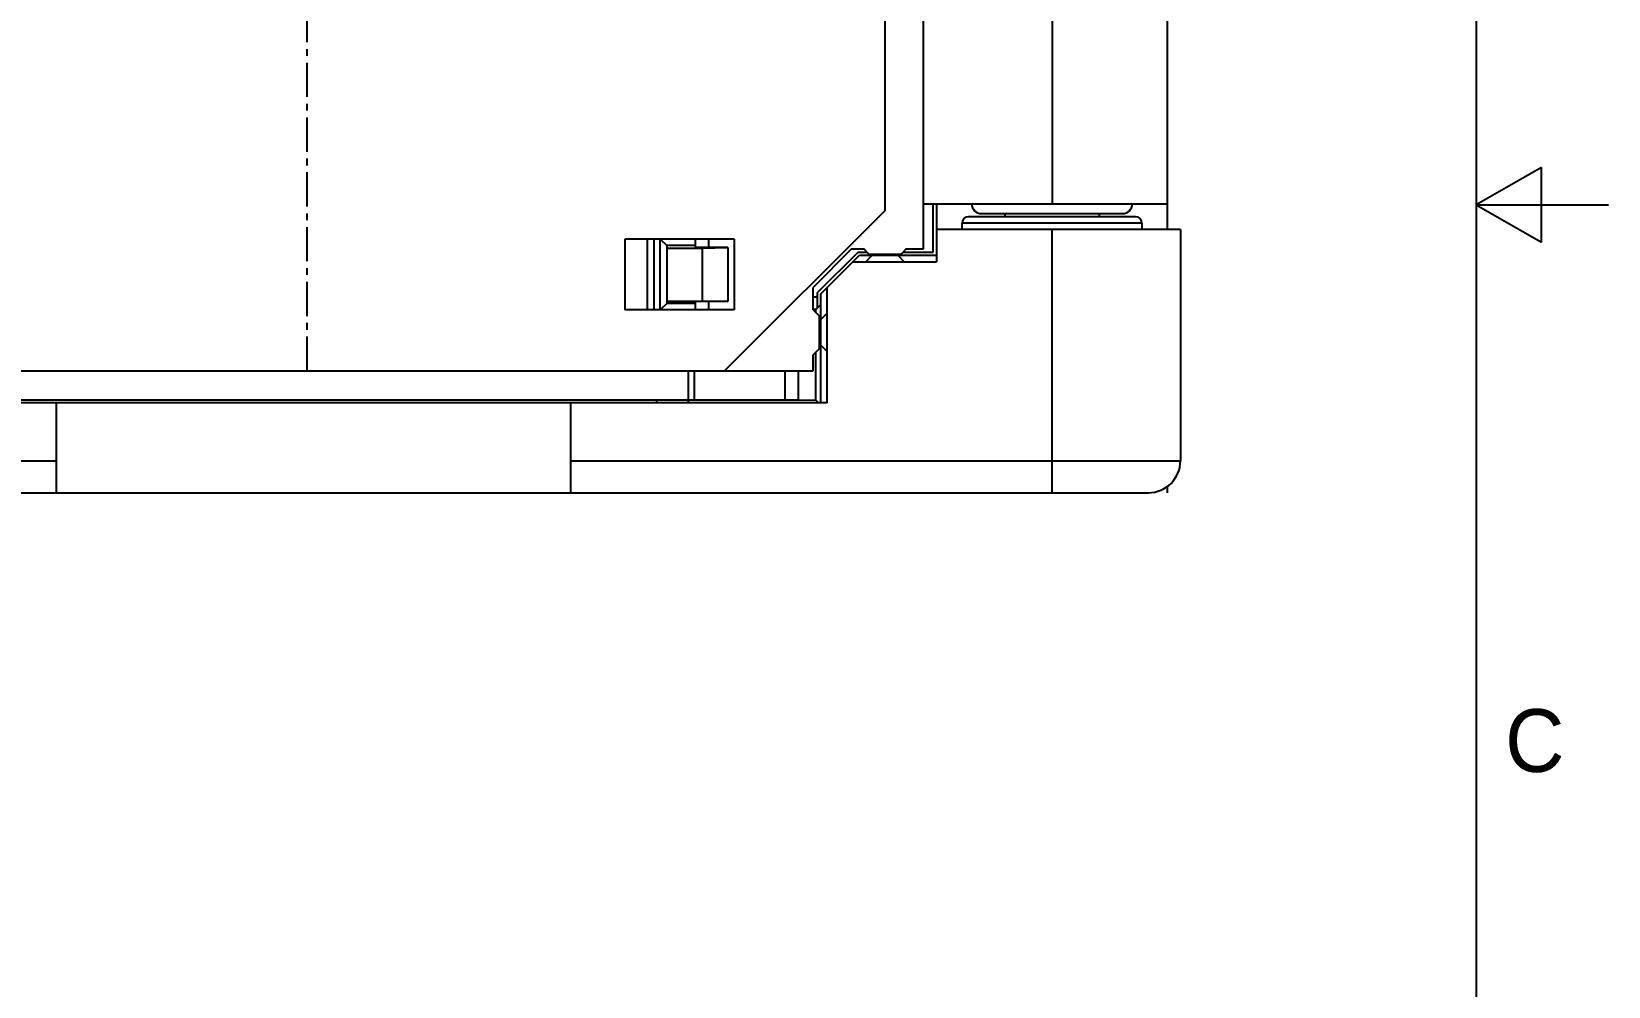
# Model space of a CAD drawing. Header units: millimetres. Extents: x 1642 to 1749, y -828 to -753.
# Drawn here: x 1724.15 to 1748.7, y -802.86 to -787.98 of the extents above; entities that cross this region are included whole.
import ezdxf

# ---------------------------------------------------------------- set-up
doc = ezdxf.new("R2010")
doc.units = ezdxf.units.MM
doc.header["$LTSCALE"] = 30.734
doc.linetypes.add('CENTER', pattern=[0.6, 0.375, -0.075, 0.075, -0.075])
doc.layers.get('0').update_dxf_attribs({"linetype": 'CONTINUOUS'})
doc.layers.add('TuKuang', color=7, linetype='CONTINUOUS')
doc.styles.add('1', font='romans.shx', dxfattribs={"height": 2.5})

# ---------------------------------------------------------------- blocks, each defined once
blk = doc.blocks.new('asdf456')
at = {"color": 8}
for p, q in [((1550.355, 85.492), (1548.39, 84.369)), ((1550.355, 83.246), (1550.355, 85.492)), ((1548.39, 84.369), (1550.355, 83.246))]:
    blk.add_line(p, q, dxfattribs=at)
at = {"layer": 'TuKuang', "color": 8}
for p, q in [((1548.39, 152.964), (1548.39, 15.774)), ((1548.39, 84.369), (1552.361, 84.369))]:
    blk.add_line(p, q, dxfattribs=at)
at = {"color": 8, "insert": (1549.26, 69.226), "char_height": 1.88441, "width": 9.04157, "attachment_point": 1, "style": '1'}
blk.add_mtext('{\\f@Gulim|b0|i0|c134|p34;C}', dxfattribs=at)
blk = doc.blocks.new('b')
at = {"color": 7, "linetype": 'Continuous'}
for p, q in [((1279.817, -763.858), (1279.817, -748.458)), ((1279.217, -763.258), (1279.217, -749.058)), ((1281.817, -760.158), (1281.817, -763.158)), ((1283.617, -763.558), (1283.617, -760.158)), ((1279.217, -763.258), (1276.717, -765.758)), ((1279.817, -763.158), (1283.617, -763.158)), ((1279.967, -763.908), (1279.967, -763.158)), ((1280.017, -763.158), (1280.017, -764.058)), ((1283.117, -763.358), (1280.517, -763.358)), ((1280.717, -763.308), (1282.917, -763.308)), ((1281.082, -763.308), (1281.082, -763.358)), ((1282.552, -763.308), (1282.552, -763.358)), ((1283.817, -763.558), (1280.017, -763.558)), ((1283.217, -763.458), (1280.417, -763.458)), ((1280.417, -763.558), (1280.417, -763.458)), ((1281.817, -767.658), (1281.817, -763.558)), ((1283.217, -763.458), (1283.217, -763.558)), ((1283.817, -763.558), (1283.817, -767.158)), ((1276.867, -763.708), (1275.167, -763.708)), ((1275.167, -763.708), (1275.167, -764.808)), ((1275.517, -764.808), (1275.517, -763.708)), ((1275.617, -763.708), (1275.617, -764.808)), ((1275.717, -764.808), (1275.717, -763.708)), ((1275.717, -763.708), (1275.817, -763.808)), ((1276.267, -763.808), (1275.817, -763.808)), ((1275.817, -763.808), (1275.817, -764.708)), ((1275.817, -763.845), (1276.367, -763.845)), ((1276.267, -763.836), (1276.267, -763.708)), ((1276.767, -763.836), (1276.267, -763.836)), ((1276.367, -763.845), (1276.767, -763.838)), ((1276.367, -763.845), (1276.367, -764.672)), ((1276.467, -763.708), (1276.467, -763.836)), ((1276.767, -763.838), (1276.767, -764.679)), ((1276.867, -763.708), (1276.867, -764.808)), ((1278.697, -763.858), (1278.097, -764.458)), ((1278.697, -763.858), (1278.887, -763.858)), ((1278.967, -763.938), (1278.887, -763.858)), ((1279.547, -763.858), (1279.467, -763.938)), ((1279.547, -763.858), (1279.817, -763.858)), ((1278.797, -763.908), (1278.167, -764.538)), ((1278.217, -764.558), (1278.817, -763.958)), ((1278.717, -764.058), (1280.017, -764.058)), ((1278.797, -763.908), (1278.937, -763.908)), ((1278.817, -763.958), (1280.017, -763.958)), ((1278.917, -764.058), (1279.017, -763.958)), ((1278.967, -763.938), (1279.467, -763.938)), ((1279.417, -763.958), (1279.517, -764.058)), ((1279.497, -763.908), (1279.967, -763.908)), ((1278.097, -764.808), (1278.097, -764.458)), ((1278.167, -764.608), (1278.097, -764.608)), ((1278.167, -764.774), (1278.167, -764.538)), ((1278.217, -766.258), (1278.217, -764.558)), ((1278.317, -766.258), (1278.317, -764.458)), ((1276.867, -764.808), (1275.167, -764.808)), ((1275.817, -764.708), (1275.717, -764.808)), ((1275.817, -764.672), (1276.367, -764.672)), ((1276.267, -764.708), (1275.817, -764.708)), ((1276.767, -764.68), (1276.267, -764.68)), ((1276.267, -764.808), (1276.267, -764.68)), ((1276.367, -764.672), (1276.767, -764.679)), ((1276.467, -764.68), (1276.467, -764.808)), ((1278.138, -764.803), (1278.097, -764.804)), ((1278.097, -764.808), (1278.197, -764.908)), ((1278.138, -764.803), (1278.217, -764.724)), ((1278.138, -764.849), (1278.138, -764.803)), ((1278.317, -764.858), (1278.217, -764.958)), ((1278.197, -765.408), (1278.197, -764.908)), ((1278.317, -765.458), (1278.217, -765.358)), ((1278.197, -765.408), (1278.097, -765.508)), ((1278.097, -765.758), (1278.097, -765.508)), ((1278.138, -766.213), (1278.138, -765.467)), ((1262.537, -765.758), (1278.097, -765.758)), ((1276.157, -766.258), (1276.157, -765.758)), ((1276.251, -766.208), (1276.251, -765.758)), ((1277.657, -765.758), (1277.657, -766.208)), ((1277.867, -766.208), (1277.867, -765.758)), ((1278.317, -766.258), (1262.317, -766.258)), ((1262.767, -766.208), (1277.867, -766.208)), ((1266.317, -767.658), (1266.317, -766.258)), ((1274.317, -766.258), (1274.317, -767.658)), ((1275.657, -766.208), (1275.657, -766.258)), ((1277.867, -766.208), (1278.138, -766.213)), ((1278.138, -766.213), (1278.183, -766.258)), ((1262.016, -767.158), (1266.317, -767.158)), ((1274.317, -767.158), (1283.817, -767.158)), ((1283.617, -767.658), (1283.617, -767.553)), ((1258.817, -767.658), (1283.317, -767.658))]:
    blk.add_line(p, q, dxfattribs=at)
for centre, radius, start, end in [((1280.517, -763.458), 0.1, 90.0014, 180), ((1280.717, -763.158), 0.15, 180, 270), ((1282.917, -763.158), 0.15, 270, 0), ((1283.117, -763.458), 0.1, 0, 89.9986), ((1283.317, -767.158), 0.5, 270, 360)]:
    blk.add_arc(centre, radius, start, end, dxfattribs=at)

msp = doc.modelspace()

# ---------------------------------------------------------------- linework, layer by layer
at = {"color": 1, "linetype": 'CENTER', "ltscale": 0.046281}
msp.add_line((1728.436, -793.263), (1728.436, -776.663), dxfattribs=at)

# ---------------------------------------------------------------- block references
at = {"xscale": 0.518942464007705, "yscale": 0.518942464007705, "zscale": 0.518942464007705}
msp.add_blockref('asdf456', (943.114, -834.459), dxfattribs=at)
at = {"color": 0, "linetype": 'ByBlock'}
msp.add_blockref('b', (458.219, -27.505), dxfattribs=at)

doc.saveas('drawing.dxf')
